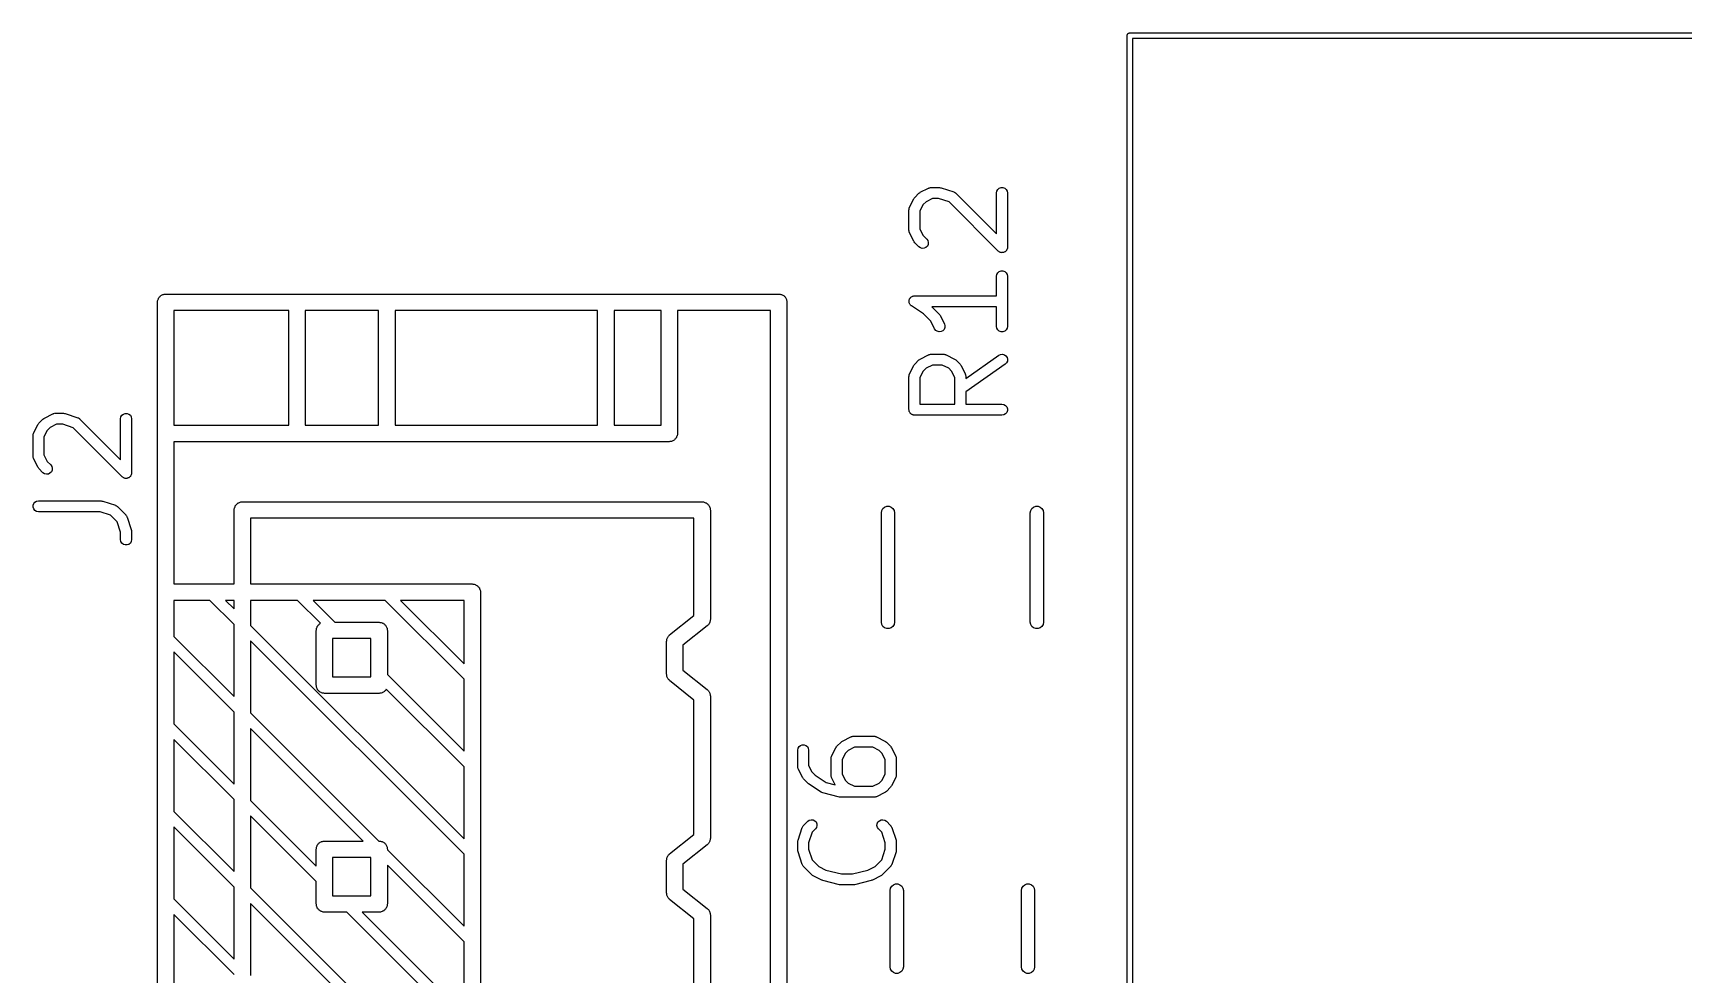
# Model space of a CAD drawing. Extents: x 101.3 to 133.5, y -168.4 to -100.4.
# Drawn here: x 101.88 to 116.96, y -130.77 to -122.17 of the extents above; entities that cross this region are included whole.
import ezdxf

# ---------------------------------------------------------------- set-up
doc = ezdxf.new("R2010")
doc.units = 0
doc.header["$MEASUREMENT"] = 0
doc.layers.add('BLACK', color=7, linetype='CONTINUOUS')

msp = doc.modelspace()

# ---------------------------------------------------------------- linework, layer by layer
at = {"layer": 'Black'}
for p, q in [((111.868, -122.187), (111.869, -122.185)), ((111.868, -122.189), (111.868, -122.187)), ((111.868, -122.191), (111.868, -122.189)), ((111.868, -136.041), (111.868, -122.191)), ((111.869, -122.185), (111.87, -122.182)), ((111.87, -122.182), (111.871, -122.181)), ((111.871, -122.178), (111.873, -122.177)), ((111.871, -122.181), (111.871, -122.178)), ((111.873, -122.177), (111.874, -122.175)), ((111.874, -122.175), (111.876, -122.174)), ((111.876, -122.174), (111.877, -122.172)), ((111.877, -122.172), (111.879, -122.171)), ((111.879, -122.171), (111.88, -122.169)), ((111.88, -122.169), (111.883, -122.169)), ((111.883, -122.169), (111.884, -122.168)), ((111.884, -122.168), (111.887, -122.167)), ((111.887, -122.167), (111.889, -122.166)), ((111.889, -122.166), (111.891, -122.166)), ((111.891, -122.166), (111.893, -122.166)), ((111.893, -122.166), (128.043, -122.166)), ((111.918, -122.216), (111.918, -136.016)), ((128.018, -122.216), (111.918, -122.216)), ((109.929, -123.669), (109.967, -123.631)), ((109.967, -123.631), (109.974, -123.627)), ((109.974, -123.627), (109.98, -123.622)), ((109.98, -123.622), (110.056, -123.584)), ((110.056, -123.584), (110.059, -123.583)), ((110.059, -123.583), (110.062, -123.581)), ((110.062, -123.581), (110.067, -123.58)), ((110.067, -123.58), (110.073, -123.579)), ((110.073, -123.579), (110.076, -123.579)), ((110.076, -123.579), (110.079, -123.578)), ((110.079, -123.578), (110.155, -123.578)), ((110.155, -123.578), (110.163, -123.58)), ((110.163, -123.58), (110.171, -123.581)), ((110.171, -123.581), (110.285, -123.619)), ((110.285, -123.619), (110.288, -123.621)), ((110.288, -123.621), (110.29, -123.621)), ((110.29, -123.621), (110.295, -123.625)), ((110.295, -123.625), (110.3, -123.627)), ((110.3, -123.627), (110.302, -123.63)), ((110.302, -123.63), (110.305, -123.631)), ((110.305, -123.631), (110.676, -124.003)), ((110.676, -123.628), (110.679, -123.611)), ((110.676, -124.003), (110.676, -123.628)), ((110.679, -123.611), (110.688, -123.596)), ((110.688, -123.596), (110.701, -123.585)), ((110.701, -123.585), (110.718, -123.579)), ((110.718, -123.579), (110.735, -123.579)), ((110.735, -123.579), (110.751, -123.585)), ((110.751, -123.585), (110.765, -123.596)), ((110.765, -123.596), (110.773, -123.611)), ((110.773, -123.611), (110.776, -123.628)), ((110.776, -123.628), (110.776, -124.124)), ((109.876, -123.781), (109.877, -123.778)), ((109.876, -123.971), (109.876, -123.781)), ((109.877, -123.775), (109.878, -123.77)), ((109.877, -123.778), (109.877, -123.775)), ((109.878, -123.77), (109.879, -123.764)), ((109.879, -123.764), (109.881, -123.761)), ((109.881, -123.761), (109.882, -123.758)), ((109.882, -123.758), (109.92, -123.682)), ((109.92, -123.682), (109.925, -123.676)), ((109.925, -123.676), (109.929, -123.669)), ((110.006, -123.734), (109.976, -123.793)), ((109.976, -123.793), (109.976, -123.96)), ((110.032, -123.708), (110.006, -123.734)), ((110.091, -123.678), (110.032, -123.708)), ((110.147, -123.678), (110.091, -123.678)), ((110.242, -123.71), (110.147, -123.678)), ((110.691, -124.159), (110.242, -123.71)), ((109.976, -123.96), (110.006, -124.018)), ((109.877, -123.974), (109.876, -123.971)), ((109.877, -123.977), (109.877, -123.974)), ((109.878, -123.983), (109.877, -123.977)), ((109.879, -123.988), (109.878, -123.983)), ((109.881, -123.991), (109.879, -123.988)), ((109.882, -123.994), (109.881, -123.991)), ((109.92, -124.07), (109.882, -123.994)), ((109.925, -124.076), (109.92, -124.07)), ((109.929, -124.083), (109.925, -124.076)), ((109.967, -124.121), (109.929, -124.083)), ((110.006, -124.018), (110.038, -124.05)), ((110.038, -124.05), (110.048, -124.064)), ((110.051, -124.099), (110.044, -124.114)), ((110.048, -124.064), (110.052, -124.081)), ((110.052, -124.081), (110.051, -124.099)), ((109.981, -124.131), (109.967, -124.121)), ((109.998, -124.135), (109.981, -124.131)), ((110.016, -124.134), (109.998, -124.135)), ((110.031, -124.127), (110.016, -124.134)), ((110.044, -124.114), (110.031, -124.127)), ((110.696, -124.163), (110.691, -124.159)), ((110.701, -124.167), (110.696, -124.163)), ((110.703, -124.168), (110.701, -124.167)), ((110.705, -124.169), (110.703, -124.168)), ((110.712, -124.171), (110.705, -124.169)), ((110.718, -124.173), (110.712, -124.171)), ((110.72, -124.173), (110.718, -124.173)), ((110.722, -124.174), (110.72, -124.173)), ((110.729, -124.173), (110.722, -124.174)), ((110.735, -124.173), (110.729, -124.173)), ((110.737, -124.172), (110.735, -124.173)), ((110.739, -124.172), (110.737, -124.172)), ((110.745, -124.169), (110.739, -124.172)), ((110.751, -124.167), (110.745, -124.169)), ((110.753, -124.166), (110.751, -124.167)), ((110.755, -124.165), (110.753, -124.166)), ((110.76, -124.16), (110.755, -124.165)), ((110.765, -124.156), (110.76, -124.16)), ((110.766, -124.154), (110.765, -124.156)), ((110.767, -124.152), (110.766, -124.154)), ((110.77, -124.146), (110.767, -124.152)), ((110.773, -124.141), (110.77, -124.146)), ((110.774, -124.139), (110.773, -124.141)), ((110.775, -124.137), (110.774, -124.139)), ((110.776, -124.124), (110.775, -124.13)), ((110.775, -124.13), (110.775, -124.137)), ((110.676, -124.39), (110.679, -124.373)), ((110.676, -124.569), (110.676, -124.39)), ((110.679, -124.373), (110.688, -124.358)), ((110.688, -124.358), (110.701, -124.347)), ((110.701, -124.347), (110.718, -124.341)), ((110.718, -124.341), (110.735, -124.341)), ((110.735, -124.341), (110.751, -124.347)), ((110.751, -124.347), (110.765, -124.358)), ((110.765, -124.358), (110.773, -124.373)), ((110.773, -124.373), (110.776, -124.39)), ((110.776, -124.39), (110.776, -124.848)), ((103.044, -124.566), (103.049, -124.562)), ((103.049, -124.562), (103.056, -124.56)), ((103.056, -124.56), (103.061, -124.557)), ((103.061, -124.557), (103.068, -124.555)), ((103.068, -124.555), (103.074, -124.553)), ((103.074, -124.553), (103.081, -124.553)), ((103.081, -124.553), (103.087, -124.552)), ((103.087, -124.552), (108.687, -124.552)), ((108.687, -124.552), (108.693, -124.553)), ((108.693, -124.553), (108.7, -124.553)), ((108.7, -124.553), (108.706, -124.555)), ((108.706, -124.555), (108.713, -124.557)), ((108.713, -124.557), (108.718, -124.56)), ((108.718, -124.56), (108.724, -124.562)), ((108.724, -124.562), (108.73, -124.566)), ((103.012, -124.627), (103.013, -124.621)), ((103.012, -137.927), (103.012, -124.627)), ((103.013, -124.614), (103.015, -124.608)), ((103.013, -124.621), (103.013, -124.614)), ((103.015, -124.608), (103.017, -124.601)), ((103.017, -124.601), (103.02, -124.596)), ((103.02, -124.596), (103.022, -124.59)), ((103.022, -124.59), (103.026, -124.584)), ((103.026, -124.584), (103.03, -124.579)), ((103.03, -124.579), (103.035, -124.575)), ((103.035, -124.575), (103.039, -124.57)), ((103.039, -124.57), (103.044, -124.566)), ((103.162, -124.702), (103.162, -125.752)), ((104.212, -124.702), (103.162, -124.702)), ((104.212, -125.752), (104.212, -124.702)), ((104.362, -124.702), (104.362, -125.752)), ((105.032, -124.702), (104.362, -124.702)), ((105.032, -125.752), (105.032, -124.702)), ((105.182, -124.702), (105.182, -125.752)), ((107.032, -124.702), (105.182, -124.702)), ((107.032, -125.752), (107.032, -124.702)), ((107.182, -124.702), (107.182, -125.752)), ((107.612, -124.702), (107.182, -124.702)), ((107.612, -125.752), (107.612, -124.702)), ((107.762, -124.702), (107.762, -125.827)), ((108.612, -124.702), (107.762, -124.702)), ((108.612, -139.052), (108.612, -124.702)), ((108.73, -124.566), (108.735, -124.57)), ((108.735, -124.57), (108.739, -124.575)), ((108.739, -124.575), (108.744, -124.579)), ((108.744, -124.579), (108.748, -124.584)), ((108.748, -124.584), (108.752, -124.59)), ((108.752, -124.59), (108.754, -124.596)), ((108.754, -124.596), (108.757, -124.601)), ((108.757, -124.601), (108.759, -124.608)), ((108.759, -124.608), (108.761, -124.614)), ((108.761, -124.614), (108.761, -124.621)), ((108.761, -124.621), (108.762, -124.627)), ((108.762, -124.627), (108.762, -139.127)), ((109.877, -124.61), (109.879, -124.605)), ((109.877, -124.613), (109.877, -124.61)), ((109.877, -124.616), (109.877, -124.613)), ((109.877, -124.622), (109.877, -124.616)), ((109.877, -124.628), (109.877, -124.622)), ((109.878, -124.63), (109.877, -124.628)), ((109.878, -124.633), (109.878, -124.63)), ((109.881, -124.638), (109.878, -124.633)), ((109.879, -124.605), (109.881, -124.599)), ((109.881, -124.599), (109.882, -124.597)), ((109.883, -124.644), (109.881, -124.638)), ((109.882, -124.597), (109.883, -124.594)), ((109.883, -124.594), (109.887, -124.589)), ((109.885, -124.646), (109.883, -124.644)), ((109.886, -124.649), (109.885, -124.646)), ((109.89, -124.653), (109.886, -124.649)), ((109.887, -124.589), (109.89, -124.584)), ((109.89, -124.584), (109.892, -124.583)), ((109.894, -124.657), (109.89, -124.653)), ((109.892, -124.583), (109.894, -124.581)), ((109.894, -124.581), (109.899, -124.578)), ((109.897, -124.659), (109.894, -124.657)), ((109.899, -124.661), (109.897, -124.659)), ((109.899, -124.578), (109.904, -124.574)), ((110.009, -124.734), (109.899, -124.661)), ((109.904, -124.574), (109.907, -124.573)), ((109.907, -124.573), (109.909, -124.572)), ((109.909, -124.572), (109.915, -124.571)), ((109.915, -124.571), (109.921, -124.569)), ((109.921, -124.569), (109.924, -124.569)), ((109.924, -124.569), (109.926, -124.569)), ((109.926, -124.569), (110.676, -124.569)), ((110.676, -124.669), (110.085, -124.669)), ((110.085, -124.669), (110.152, -124.736)), ((110.676, -124.848), (110.676, -124.669)), ((110.076, -124.801), (110.009, -124.734)), ((110.11, -124.87), (110.076, -124.801)), ((110.152, -124.736), (110.157, -124.743)), ((110.157, -124.743), (110.162, -124.749)), ((110.162, -124.749), (110.2, -124.825)), ((110.204, -124.859), (110.197, -124.875)), ((110.2, -124.825), (110.205, -124.842)), ((110.205, -124.842), (110.204, -124.859)), ((110.679, -124.865), (110.676, -124.848)), ((110.688, -124.88), (110.679, -124.865)), ((110.773, -124.865), (110.765, -124.88)), ((110.776, -124.848), (110.773, -124.865)), ((110.121, -124.884), (110.11, -124.87)), ((110.135, -124.893), (110.121, -124.884)), ((110.152, -124.897), (110.135, -124.893)), ((110.169, -124.895), (110.152, -124.897)), ((110.185, -124.888), (110.169, -124.895)), ((110.197, -124.875), (110.185, -124.888)), ((110.701, -124.891), (110.688, -124.88)), ((110.718, -124.897), (110.701, -124.891)), ((110.735, -124.897), (110.718, -124.897)), ((110.751, -124.891), (110.735, -124.897)), ((110.765, -124.88), (110.751, -124.891)), ((109.929, -125.193), (109.967, -125.155)), ((109.967, -125.155), (109.974, -125.15)), ((109.974, -125.15), (109.98, -125.146)), ((109.98, -125.146), (110.056, -125.108)), ((110.056, -125.108), (110.059, -125.107)), ((110.059, -125.107), (110.062, -125.105)), ((110.062, -125.105), (110.067, -125.104)), ((110.067, -125.104), (110.073, -125.103)), ((110.073, -125.103), (110.076, -125.103)), ((110.076, -125.103), (110.079, -125.102)), ((110.079, -125.102), (110.193, -125.102)), ((110.193, -125.102), (110.196, -125.103)), ((110.196, -125.103), (110.199, -125.103)), ((110.199, -125.103), (110.204, -125.104)), ((110.204, -125.104), (110.21, -125.105)), ((110.21, -125.105), (110.213, -125.107)), ((110.213, -125.107), (110.215, -125.108)), ((110.215, -125.108), (110.292, -125.146)), ((110.292, -125.146), (110.298, -125.15)), ((110.298, -125.15), (110.305, -125.155)), ((110.305, -125.155), (110.343, -125.193)), ((110.395, -125.323), (110.698, -125.111)), ((110.698, -125.111), (110.713, -125.104)), ((110.713, -125.104), (110.731, -125.102)), ((110.731, -125.102), (110.748, -125.107)), ((110.748, -125.107), (110.762, -125.117)), ((110.762, -125.117), (110.772, -125.131)), ((110.775, -125.165), (110.767, -125.181)), ((110.772, -125.131), (110.776, -125.148)), ((110.776, -125.148), (110.775, -125.165)), ((109.876, -125.305), (109.877, -125.302)), ((109.876, -125.609), (109.876, -125.305)), ((109.877, -125.299), (109.878, -125.293)), ((109.877, -125.302), (109.877, -125.299)), ((109.878, -125.293), (109.879, -125.288)), ((109.879, -125.288), (109.881, -125.285)), ((109.881, -125.285), (109.882, -125.282)), ((109.882, -125.282), (109.92, -125.206)), ((109.92, -125.206), (109.925, -125.2)), ((109.925, -125.2), (109.929, -125.193)), ((110.006, -125.258), (109.976, -125.316)), ((109.976, -125.316), (109.976, -125.559)), ((110.032, -125.231), (110.006, -125.258)), ((110.091, -125.202), (110.032, -125.231)), ((110.181, -125.202), (110.091, -125.202)), ((110.24, -125.231), (110.181, -125.202)), ((110.266, -125.258), (110.24, -125.231)), ((110.295, -125.316), (110.266, -125.258)), ((110.295, -125.559), (110.295, -125.316)), ((110.343, -125.193), (110.347, -125.2)), ((110.347, -125.2), (110.352, -125.206)), ((110.352, -125.206), (110.39, -125.282)), ((110.39, -125.282), (110.391, -125.285)), ((110.391, -125.285), (110.392, -125.288)), ((110.392, -125.288), (110.393, -125.293)), ((110.393, -125.293), (110.395, -125.299)), ((110.755, -125.193), (110.395, -125.445)), ((110.395, -125.299), (110.395, -125.302)), ((110.395, -125.302), (110.395, -125.305)), ((110.395, -125.305), (110.395, -125.323)), ((110.767, -125.181), (110.755, -125.193)), ((110.395, -125.445), (110.395, -125.559)), ((109.877, -125.614), (109.876, -125.609)), ((109.877, -125.618), (109.877, -125.614)), ((109.879, -125.622), (109.877, -125.618)), ((109.976, -125.559), (110.295, -125.559)), ((110.395, -125.559), (110.726, -125.559)), ((110.726, -125.559), (110.744, -125.562)), ((110.744, -125.562), (110.759, -125.571)), ((110.759, -125.571), (110.77, -125.584)), ((110.77, -125.584), (110.776, -125.601)), ((110.776, -125.618), (110.77, -125.634)), ((110.776, -125.601), (110.776, -125.618)), ((101.881, -125.822), (101.919, -125.746)), ((101.919, -125.746), (101.924, -125.74)), ((101.924, -125.74), (101.928, -125.733)), ((101.928, -125.733), (101.966, -125.695)), ((101.966, -125.695), (101.973, -125.69)), ((101.973, -125.69), (101.979, -125.686)), ((101.979, -125.686), (102.055, -125.647)), ((102.031, -125.771), (102.005, -125.798)), ((102.09, -125.742), (102.031, -125.771)), ((102.055, -125.647), (102.058, -125.647)), ((102.058, -125.647), (102.061, -125.645)), ((102.061, -125.645), (102.066, -125.644)), ((102.066, -125.644), (102.072, -125.642)), ((102.072, -125.642), (102.075, -125.643)), ((102.075, -125.643), (102.078, -125.642)), ((102.078, -125.642), (102.154, -125.642)), ((102.146, -125.742), (102.09, -125.742)), ((102.241, -125.774), (102.146, -125.742)), ((102.154, -125.642), (102.162, -125.644)), ((102.162, -125.644), (102.17, -125.645)), ((102.17, -125.645), (102.284, -125.683)), ((102.284, -125.683), (102.287, -125.684)), ((102.287, -125.684), (102.289, -125.685)), ((102.289, -125.685), (102.294, -125.688)), ((102.294, -125.688), (102.299, -125.691)), ((102.299, -125.691), (102.301, -125.693)), ((102.301, -125.693), (102.304, -125.695)), ((102.304, -125.695), (102.675, -126.067)), ((102.675, -125.692), (102.678, -125.675)), ((102.675, -126.067), (102.675, -125.692)), ((102.678, -125.675), (102.687, -125.66)), ((102.687, -125.66), (102.7, -125.649)), ((102.7, -125.649), (102.717, -125.643)), ((102.717, -125.643), (102.734, -125.643)), ((102.734, -125.643), (102.75, -125.649)), ((102.75, -125.649), (102.764, -125.66)), ((102.764, -125.66), (102.772, -125.675)), ((102.772, -125.675), (102.775, -125.692)), ((102.775, -125.692), (102.775, -126.187)), ((103.162, -125.752), (104.212, -125.752)), ((104.362, -125.752), (105.032, -125.752)), ((105.182, -125.752), (107.032, -125.752)), ((107.182, -125.752), (107.612, -125.752)), ((109.879, -125.627), (109.879, -125.622)), ((109.882, -125.63), (109.879, -125.627)), ((109.883, -125.634), (109.882, -125.63)), ((109.886, -125.638), (109.883, -125.634)), ((109.888, -125.642), (109.886, -125.638)), ((109.891, -125.644), (109.888, -125.642)), ((109.894, -125.648), (109.891, -125.644)), ((109.898, -125.65), (109.894, -125.648)), ((109.901, -125.653), (109.898, -125.65)), ((109.906, -125.654), (109.901, -125.653)), ((109.909, -125.656), (109.906, -125.654)), ((109.914, -125.657), (109.909, -125.656)), ((109.918, -125.659), (109.914, -125.657)), ((109.922, -125.659), (109.918, -125.659)), ((109.926, -125.659), (109.922, -125.659)), ((110.726, -125.659), (109.926, -125.659)), ((110.744, -125.656), (110.726, -125.659)), ((110.759, -125.648), (110.744, -125.656)), ((110.77, -125.634), (110.759, -125.648)), ((101.875, -125.845), (101.876, -125.842)), ((101.875, -126.035), (101.875, -125.845)), ((101.876, -125.839), (101.877, -125.833)), ((101.876, -125.842), (101.876, -125.839)), ((101.877, -125.833), (101.878, -125.827)), ((101.878, -125.827), (101.88, -125.825)), ((101.88, -125.825), (101.881, -125.822)), ((102.005, -125.798), (101.975, -125.856)), ((101.975, -125.856), (101.975, -126.023)), ((102.69, -126.223), (102.241, -125.774)), ((107.687, -125.902), (103.162, -125.902)), ((103.162, -125.902), (103.162, -127.202)), ((107.693, -125.901), (107.687, -125.902)), ((107.7, -125.901), (107.693, -125.901)), ((107.706, -125.899), (107.7, -125.901)), ((107.713, -125.897), (107.706, -125.899)), ((107.718, -125.894), (107.713, -125.897)), ((107.724, -125.892), (107.718, -125.894)), ((107.73, -125.888), (107.724, -125.892)), ((107.735, -125.884), (107.73, -125.888)), ((107.739, -125.879), (107.735, -125.884)), ((107.744, -125.875), (107.739, -125.879)), ((107.748, -125.87), (107.744, -125.875)), ((107.752, -125.864), (107.748, -125.87)), ((107.754, -125.858), (107.752, -125.864)), ((107.757, -125.853), (107.754, -125.858)), ((107.759, -125.846), (107.757, -125.853)), ((107.761, -125.84), (107.759, -125.846)), ((107.762, -125.827), (107.761, -125.833)), ((107.761, -125.833), (107.761, -125.84)), ((101.876, -126.038), (101.875, -126.035)), ((101.876, -126.041), (101.876, -126.038)), ((101.877, -126.046), (101.876, -126.041)), ((101.878, -126.052), (101.877, -126.046)), ((101.88, -126.055), (101.878, -126.052)), ((101.881, -126.057), (101.88, -126.055)), ((101.919, -126.134), (101.881, -126.057)), ((101.975, -126.023), (102.005, -126.082)), ((101.924, -126.14), (101.919, -126.134)), ((101.928, -126.147), (101.924, -126.14)), ((101.966, -126.185), (101.928, -126.147)), ((101.98, -126.195), (101.966, -126.185)), ((101.997, -126.199), (101.98, -126.195)), ((102.015, -126.198), (101.997, -126.199)), ((102.005, -126.082), (102.037, -126.114)), ((102.03, -126.19), (102.015, -126.198)), ((102.043, -126.178), (102.03, -126.19)), ((102.037, -126.114), (102.047, -126.128)), ((102.05, -126.162), (102.043, -126.178)), ((102.047, -126.128), (102.051, -126.145)), ((102.051, -126.145), (102.05, -126.162)), ((102.695, -126.227), (102.69, -126.223)), ((102.764, -126.22), (102.759, -126.224)), ((102.765, -126.218), (102.764, -126.22)), ((102.766, -126.216), (102.765, -126.218)), ((102.769, -126.21), (102.766, -126.216)), ((102.772, -126.205), (102.769, -126.21)), ((102.773, -126.202), (102.772, -126.205)), ((102.774, -126.2), (102.773, -126.202)), ((102.775, -126.187), (102.774, -126.194)), ((102.774, -126.194), (102.774, -126.2)), ((102.7, -126.231), (102.695, -126.227)), ((102.702, -126.231), (102.7, -126.231)), ((102.704, -126.233), (102.702, -126.231)), ((102.711, -126.234), (102.704, -126.233)), ((102.717, -126.237), (102.711, -126.234)), ((102.719, -126.237), (102.717, -126.237)), ((102.721, -126.237), (102.719, -126.237)), ((102.728, -126.237), (102.721, -126.237)), ((102.734, -126.237), (102.728, -126.237)), ((102.736, -126.236), (102.734, -126.237)), ((102.738, -126.236), (102.736, -126.236)), ((102.744, -126.233), (102.738, -126.236)), ((102.75, -126.231), (102.744, -126.233)), ((102.752, -126.229), (102.75, -126.231)), ((102.754, -126.228), (102.752, -126.229)), ((102.759, -126.224), (102.754, -126.228)), ((101.876, -126.483), (101.882, -126.467)), ((101.876, -126.501), (101.876, -126.483)), ((101.882, -126.517), (101.876, -126.501)), ((101.882, -126.467), (101.893, -126.454)), ((101.893, -126.53), (101.882, -126.517)), ((101.893, -126.454), (101.908, -126.445)), ((101.908, -126.445), (101.925, -126.442)), ((101.925, -126.442), (102.497, -126.442)), ((102.497, -126.442), (102.505, -126.444)), ((102.505, -126.444), (102.513, -126.445)), ((102.513, -126.445), (102.627, -126.483)), ((102.627, -126.483), (102.629, -126.484)), ((102.629, -126.484), (102.632, -126.485)), ((102.632, -126.485), (102.637, -126.488)), ((102.637, -126.488), (102.642, -126.491)), ((102.642, -126.491), (102.644, -126.493)), ((102.644, -126.493), (102.646, -126.495)), ((102.646, -126.495), (102.723, -126.571)), ((103.712, -126.527), (103.713, -126.521)), ((103.713, -126.514), (103.715, -126.508)), ((103.713, -126.521), (103.713, -126.514)), ((103.715, -126.508), (103.717, -126.501)), ((103.717, -126.501), (103.72, -126.496)), ((103.72, -126.496), (103.722, -126.489)), ((103.722, -126.489), (103.726, -126.484)), ((103.726, -126.484), (103.73, -126.479)), ((103.73, -126.479), (103.735, -126.475)), ((103.735, -126.475), (103.739, -126.47)), ((103.739, -126.47), (103.744, -126.466)), ((103.744, -126.466), (103.749, -126.462)), ((103.749, -126.462), (103.756, -126.46)), ((103.756, -126.46), (103.761, -126.457)), ((103.761, -126.457), (103.768, -126.455)), ((103.768, -126.455), (103.774, -126.453)), ((103.774, -126.453), (103.781, -126.453)), ((103.781, -126.453), (103.787, -126.452)), ((103.787, -126.452), (107.987, -126.452)), ((107.987, -126.452), (107.993, -126.453)), ((107.993, -126.453), (108, -126.453)), ((108, -126.453), (108.006, -126.455)), ((108.006, -126.455), (108.013, -126.457)), ((108.013, -126.457), (108.018, -126.46)), ((108.018, -126.46), (108.024, -126.462)), ((108.024, -126.462), (108.03, -126.466)), ((108.03, -126.466), (108.035, -126.47)), ((108.035, -126.47), (108.039, -126.475)), ((108.039, -126.475), (108.044, -126.479)), ((108.044, -126.479), (108.048, -126.484)), ((108.048, -126.484), (108.052, -126.489)), ((108.052, -126.489), (108.054, -126.496)), ((108.054, -126.496), (108.057, -126.501)), ((108.057, -126.501), (108.059, -126.508)), ((108.059, -126.508), (108.061, -126.514)), ((108.061, -126.514), (108.061, -126.521)), ((108.061, -126.521), (108.062, -126.527)), ((109.628, -126.53), (109.639, -126.512)), ((109.639, -126.512), (109.654, -126.499)), ((109.654, -126.499), (109.674, -126.492)), ((109.674, -126.492), (109.695, -126.492)), ((109.695, -126.492), (109.715, -126.499)), ((109.715, -126.499), (109.73, -126.512)), ((109.73, -126.512), (109.741, -126.53)), ((110.988, -126.53), (110.999, -126.512)), ((110.999, -126.512), (111.014, -126.499)), ((111.014, -126.499), (111.034, -126.492)), ((111.034, -126.492), (111.055, -126.492)), ((111.055, -126.492), (111.075, -126.499)), ((111.075, -126.499), (111.09, -126.512)), ((111.09, -126.512), (111.101, -126.53)), ((101.908, -126.539), (101.893, -126.53)), ((101.925, -126.542), (101.908, -126.539)), ((102.489, -126.542), (101.925, -126.542)), ((102.584, -126.574), (102.489, -126.542)), ((102.644, -126.633), (102.584, -126.574)), ((102.675, -126.729), (102.644, -126.633)), ((102.723, -126.571), (102.724, -126.573)), ((102.724, -126.573), (102.726, -126.575)), ((102.726, -126.575), (102.729, -126.581)), ((102.729, -126.581), (102.733, -126.585)), ((102.733, -126.585), (102.733, -126.588)), ((102.733, -126.588), (102.735, -126.591)), ((102.735, -126.591), (102.773, -126.705)), ((103.712, -127.202), (103.712, -126.527)), ((103.862, -126.602), (103.862, -127.202)), ((107.912, -126.602), (103.862, -126.602)), ((107.912, -127.491), (107.912, -126.602)), ((108.062, -126.527), (108.062, -127.527)), ((109.624, -126.551), (109.628, -126.53)), ((109.624, -127.551), (109.624, -126.551)), ((109.741, -126.53), (109.744, -126.551)), ((109.744, -126.551), (109.744, -127.551)), ((110.984, -126.551), (110.988, -126.53)), ((110.984, -127.551), (110.984, -126.551)), ((111.101, -126.53), (111.105, -126.551)), ((111.105, -126.551), (111.105, -127.551)), ((102.675, -126.797), (102.675, -126.729)), ((102.678, -126.814), (102.675, -126.797)), ((102.687, -126.829), (102.678, -126.814)), ((102.772, -126.814), (102.764, -126.829)), ((102.775, -126.797), (102.772, -126.814)), ((102.773, -126.705), (102.774, -126.713)), ((102.774, -126.713), (102.775, -126.721)), ((102.775, -126.721), (102.775, -126.797)), ((102.7, -126.84), (102.687, -126.829)), ((102.717, -126.846), (102.7, -126.84)), ((102.734, -126.846), (102.717, -126.846)), ((102.75, -126.84), (102.734, -126.846)), ((102.764, -126.829), (102.75, -126.84)), ((103.162, -127.202), (103.712, -127.202)), ((103.862, -127.202), (105.887, -127.202)), ((105.887, -127.202), (105.893, -127.203)), ((105.893, -127.203), (105.9, -127.203)), ((105.9, -127.203), (105.906, -127.205)), ((105.906, -127.205), (105.913, -127.207)), ((105.913, -127.207), (105.918, -127.21)), ((105.918, -127.21), (105.924, -127.212)), ((105.924, -127.212), (105.93, -127.216)), ((105.93, -127.216), (105.935, -127.22)), ((105.935, -127.22), (105.939, -127.225)), ((105.939, -127.225), (105.944, -127.229)), ((105.944, -127.229), (105.948, -127.234)), ((105.948, -127.234), (105.952, -127.239)), ((105.952, -127.239), (105.954, -127.246)), ((105.954, -127.246), (105.957, -127.251)), ((105.957, -127.251), (105.959, -127.258)), ((105.959, -127.258), (105.961, -127.264)), ((105.961, -127.264), (105.961, -127.271)), ((105.961, -127.271), (105.962, -127.277)), ((105.962, -127.277), (105.962, -136.477)), ((103.162, -127.352), (103.162, -127.681)), ((103.491, -127.352), (103.162, -127.352)), ((103.712, -127.573), (103.491, -127.352)), ((103.633, -127.352), (103.712, -127.431)), ((103.712, -127.352), (103.633, -127.352)), ((103.712, -127.431), (103.712, -127.352)), ((103.862, -127.352), (103.862, -127.581)), ((104.291, -127.352), (103.862, -127.352)), ((104.501, -127.562), (104.291, -127.352)), ((104.433, -127.352), (104.633, -127.552)), ((105.091, -127.352), (104.433, -127.352)), ((105.812, -128.073), (105.091, -127.352)), ((105.233, -127.352), (105.812, -127.931)), ((105.812, -127.352), (105.233, -127.352)), ((105.812, -127.931), (105.812, -127.352)), ((103.712, -128.231), (103.712, -127.573)), ((103.862, -127.581), (105.812, -129.531)), ((104.476, -127.584), (104.48, -127.579)), ((104.48, -127.579), (104.485, -127.575)), ((104.485, -127.575), (104.489, -127.57)), ((104.489, -127.57), (104.494, -127.566)), ((104.494, -127.566), (104.499, -127.562)), ((104.499, -127.562), (104.501, -127.562)), ((104.633, -127.552), (105.037, -127.552)), ((105.037, -127.552), (105.043, -127.553)), ((105.043, -127.553), (105.05, -127.553)), ((105.05, -127.553), (105.056, -127.555)), ((105.056, -127.555), (105.063, -127.557)), ((105.063, -127.557), (105.068, -127.56)), ((105.068, -127.56), (105.075, -127.562)), ((105.075, -127.562), (105.08, -127.566)), ((105.08, -127.566), (105.085, -127.57)), ((105.085, -127.57), (105.089, -127.575)), ((105.089, -127.575), (105.094, -127.579)), ((105.094, -127.579), (105.098, -127.584)), ((107.69, -127.668), (107.912, -127.491)), ((108.039, -127.58), (108.034, -127.586)), ((108.044, -127.575), (108.039, -127.58)), ((108.047, -127.57), (108.044, -127.575)), ((108.051, -127.566), (108.047, -127.57)), ((108.054, -127.559), (108.051, -127.566)), ((108.057, -127.553), (108.054, -127.559)), ((108.058, -127.547), (108.057, -127.553)), ((108.061, -127.542), (108.058, -127.547)), ((108.062, -127.527), (108.061, -127.534)), ((108.061, -127.534), (108.061, -127.542)), ((109.628, -127.572), (109.624, -127.551)), ((109.639, -127.59), (109.628, -127.572)), ((109.741, -127.572), (109.73, -127.59)), ((109.744, -127.551), (109.741, -127.572)), ((110.988, -127.572), (110.984, -127.551)), ((110.999, -127.59), (110.988, -127.572)), ((111.101, -127.572), (111.09, -127.59)), ((111.105, -127.551), (111.101, -127.572)), ((103.162, -127.681), (103.712, -128.231)), ((105.812, -129.673), (103.862, -127.723)), ((103.862, -127.723), (103.862, -128.381)), ((104.462, -127.627), (104.463, -127.621)), ((104.462, -128.127), (104.462, -127.627)), ((104.463, -127.614), (104.465, -127.608)), ((104.463, -127.621), (104.463, -127.614)), ((104.465, -127.608), (104.467, -127.601)), ((104.467, -127.601), (104.47, -127.596)), ((104.47, -127.596), (104.472, -127.59)), ((104.472, -127.59), (104.476, -127.584)), ((104.612, -127.702), (104.612, -128.052)), ((104.962, -127.702), (104.612, -127.702)), ((104.962, -128.052), (104.962, -127.702)), ((105.098, -127.584), (105.102, -127.59)), ((105.102, -127.59), (105.104, -127.596)), ((105.104, -127.596), (105.107, -127.601)), ((105.107, -127.601), (105.109, -127.608)), ((105.109, -127.608), (105.111, -127.614)), ((105.111, -127.614), (105.111, -127.621)), ((105.111, -127.621), (105.112, -127.627)), ((105.112, -127.627), (105.112, -128.031)), ((107.662, -127.727), (107.663, -127.72)), ((107.662, -128.027), (107.662, -127.727)), ((107.663, -127.712), (107.666, -127.707)), ((107.663, -127.72), (107.663, -127.712)), ((107.666, -127.707), (107.667, -127.701)), ((107.667, -127.701), (107.67, -127.695)), ((107.67, -127.695), (107.673, -127.688)), ((107.673, -127.688), (107.677, -127.684)), ((107.677, -127.684), (107.68, -127.679)), ((107.68, -127.679), (107.685, -127.674)), ((107.685, -127.674), (107.69, -127.668)), ((108.034, -127.586), (107.812, -127.763)), ((109.654, -127.603), (109.639, -127.59)), ((109.674, -127.61), (109.654, -127.603)), ((109.695, -127.61), (109.674, -127.61)), ((109.715, -127.603), (109.695, -127.61)), ((109.73, -127.59), (109.715, -127.603)), ((111.014, -127.603), (110.999, -127.59)), ((111.034, -127.61), (111.014, -127.603)), ((111.055, -127.61), (111.034, -127.61)), ((111.075, -127.603), (111.055, -127.61)), ((111.09, -127.59), (111.075, -127.603)), ((103.712, -128.373), (103.162, -127.823)), ((103.162, -127.823), (103.162, -128.481)), ((107.812, -127.763), (107.812, -127.991)), ((105.112, -128.031), (105.812, -128.731)), ((107.663, -128.034), (107.662, -128.027)), ((107.812, -127.991), (108.034, -128.168)), ((104.463, -128.133), (104.462, -128.127)), ((104.463, -128.14), (104.463, -128.133)), ((104.465, -128.146), (104.463, -128.14)), ((104.467, -128.153), (104.465, -128.146)), ((104.47, -128.158), (104.467, -128.153)), ((104.472, -128.165), (104.47, -128.158)), ((104.476, -128.17), (104.472, -128.165)), ((104.48, -128.175), (104.476, -128.17)), ((104.485, -128.179), (104.48, -128.175)), ((104.489, -128.184), (104.485, -128.179)), ((104.494, -128.188), (104.489, -128.184)), ((104.612, -128.052), (104.962, -128.052)), ((105.085, -128.184), (105.08, -128.188)), ((105.089, -128.179), (105.085, -128.184)), ((105.094, -128.175), (105.089, -128.179)), ((105.098, -128.17), (105.094, -128.175)), ((105.102, -128.165), (105.098, -128.17)), ((105.812, -128.873), (105.102, -128.163)), ((105.102, -128.163), (105.102, -128.165)), ((105.812, -128.731), (105.812, -128.073)), ((107.663, -128.042), (107.663, -128.034)), ((107.666, -128.047), (107.663, -128.042)), ((107.667, -128.053), (107.666, -128.047)), ((107.67, -128.059), (107.667, -128.053)), ((107.673, -128.066), (107.67, -128.059)), ((107.677, -128.07), (107.673, -128.066)), ((107.68, -128.075), (107.677, -128.07)), ((107.685, -128.08), (107.68, -128.075)), ((107.69, -128.086), (107.685, -128.08)), ((107.912, -128.263), (107.69, -128.086)), ((108.034, -128.168), (108.039, -128.174)), ((108.039, -128.174), (108.044, -128.179)), ((108.044, -128.179), (108.047, -128.184)), ((108.047, -128.184), (108.051, -128.188)), ((104.499, -128.192), (104.494, -128.188)), ((104.506, -128.194), (104.499, -128.192)), ((104.511, -128.197), (104.506, -128.194)), ((104.518, -128.199), (104.511, -128.197)), ((104.524, -128.201), (104.518, -128.199)), ((104.531, -128.201), (104.524, -128.201)), ((104.537, -128.202), (104.531, -128.201)), ((105.037, -128.202), (104.537, -128.202)), ((105.043, -128.201), (105.037, -128.202)), ((105.05, -128.201), (105.043, -128.201)), ((105.056, -128.199), (105.05, -128.201)), ((105.063, -128.197), (105.056, -128.199)), ((105.068, -128.194), (105.063, -128.197)), ((105.075, -128.192), (105.068, -128.194)), ((105.08, -128.188), (105.075, -128.192)), ((107.912, -129.491), (107.912, -128.263)), ((108.051, -128.188), (108.054, -128.195)), ((108.054, -128.195), (108.057, -128.201)), ((108.057, -128.201), (108.058, -128.207)), ((108.058, -128.207), (108.061, -128.212)), ((108.061, -128.212), (108.061, -128.22)), ((108.061, -128.22), (108.062, -128.227)), ((108.062, -128.227), (108.062, -129.527)), ((103.162, -128.481), (103.712, -129.031)), ((103.712, -129.031), (103.712, -128.373)), ((103.862, -128.381), (105.033, -129.552)), ((103.712, -129.173), (103.162, -128.623)), ((103.162, -128.623), (103.162, -129.281)), ((104.891, -129.552), (103.862, -128.523)), ((103.862, -128.523), (103.862, -129.181)), ((109.269, -128.638), (109.345, -128.6)), ((109.345, -128.6), (109.348, -128.599)), ((109.348, -128.599), (109.35, -128.598)), ((109.35, -128.598), (109.356, -128.597)), ((109.356, -128.597), (109.362, -128.595)), ((109.362, -128.595), (109.365, -128.595)), ((109.365, -128.595), (109.368, -128.595)), ((109.368, -128.595), (109.558, -128.595)), ((109.558, -128.595), (109.561, -128.595)), ((109.561, -128.595), (109.564, -128.595)), ((109.564, -128.595), (109.569, -128.597)), ((109.569, -128.597), (109.575, -128.598)), ((109.575, -128.598), (109.578, -128.599)), ((109.578, -128.599), (109.58, -128.6)), ((109.58, -128.6), (109.657, -128.638)), ((108.86, -128.721), (108.863, -128.704)), ((108.86, -128.874), (108.86, -128.721)), ((108.863, -128.704), (108.872, -128.689)), ((108.872, -128.689), (108.885, -128.678)), ((108.885, -128.678), (108.902, -128.672)), ((108.902, -128.672), (108.919, -128.672)), ((108.919, -128.672), (108.935, -128.678)), ((108.935, -128.678), (108.949, -128.689)), ((108.949, -128.689), (108.957, -128.704)), ((108.957, -128.704), (108.96, -128.721)), ((108.96, -128.721), (108.96, -128.862)), ((109.165, -128.792), (109.167, -128.786)), ((109.167, -128.786), (109.168, -128.78)), ((109.168, -128.78), (109.17, -128.778)), ((109.17, -128.775), (109.209, -128.699)), ((109.17, -128.778), (109.17, -128.775)), ((109.209, -128.699), (109.213, -128.692)), ((109.213, -128.692), (109.218, -128.686)), ((109.218, -128.686), (109.256, -128.648)), ((109.256, -128.648), (109.263, -128.643)), ((109.263, -128.643), (109.269, -128.638)), ((109.294, -128.751), (109.265, -128.809)), ((109.321, -128.724), (109.294, -128.751)), ((109.379, -128.695), (109.321, -128.724)), ((109.546, -128.695), (109.379, -128.695)), ((109.605, -128.724), (109.546, -128.695)), ((109.631, -128.751), (109.605, -128.724)), ((109.66, -128.809), (109.631, -128.751)), ((109.657, -128.638), (109.663, -128.643)), ((109.663, -128.643), (109.67, -128.648)), ((109.67, -128.648), (109.708, -128.686)), ((109.708, -128.686), (109.712, -128.692)), ((109.712, -128.692), (109.717, -128.699)), ((109.717, -128.699), (109.755, -128.775)), ((109.755, -128.775), (109.756, -128.778)), ((109.756, -128.778), (109.757, -128.78)), ((109.757, -128.78), (109.758, -128.786)), ((109.758, -128.786), (109.76, -128.792)), ((105.812, -129.531), (105.812, -128.873)), ((108.861, -128.876), (108.86, -128.874)), ((108.861, -128.879), (108.861, -128.876)), ((108.862, -128.885), (108.861, -128.879)), ((108.863, -128.891), (108.862, -128.885)), ((108.865, -128.893), (108.863, -128.891)), ((108.866, -128.896), (108.865, -128.893)), ((108.904, -128.972), (108.866, -128.896)), ((108.96, -128.862), (108.99, -128.92)), ((108.99, -128.92), (109.018, -128.949)), ((109.166, -128.794), (109.165, -128.792)), ((109.165, -128.797), (109.166, -128.794)), ((109.165, -128.95), (109.165, -128.797)), ((109.265, -128.809), (109.265, -128.938)), ((109.265, -128.938), (109.294, -128.996)), ((109.631, -128.996), (109.66, -128.938)), ((109.66, -128.938), (109.66, -128.809)), ((109.76, -128.792), (109.76, -128.794)), ((109.76, -128.794), (109.76, -128.797)), ((109.76, -128.797), (109.76, -128.95)), ((108.909, -128.978), (108.904, -128.972)), ((108.913, -128.985), (108.909, -128.978)), ((108.951, -129.023), (108.913, -128.985)), ((108.955, -129.026), (108.951, -129.023)), ((108.959, -129.029), (108.955, -129.026)), ((109.073, -129.106), (108.959, -129.029)), ((109.018, -128.949), (109.121, -129.018)), ((109.121, -129.018), (109.203, -129.038)), ((109.166, -128.953), (109.165, -128.95)), ((109.165, -128.955), (109.166, -128.953)), ((109.167, -128.961), (109.165, -128.955)), ((109.168, -128.967), (109.167, -128.961)), ((109.17, -128.969), (109.168, -128.967)), ((109.17, -128.972), (109.17, -128.969)), ((109.203, -129.038), (109.17, -128.972)), ((109.294, -128.996), (109.321, -129.023)), ((109.321, -129.023), (109.379, -129.052)), ((109.379, -129.052), (109.546, -129.052)), ((109.546, -129.052), (109.605, -129.023)), ((109.605, -129.023), (109.631, -128.996)), ((109.708, -129.061), (109.67, -129.099)), ((109.712, -129.055), (109.708, -129.061)), ((109.717, -129.048), (109.712, -129.055)), ((109.755, -128.972), (109.717, -129.048)), ((109.756, -128.969), (109.755, -128.972)), ((109.757, -128.967), (109.756, -128.969)), ((109.758, -128.961), (109.757, -128.967)), ((109.76, -128.955), (109.758, -128.961)), ((109.76, -128.95), (109.76, -128.953)), ((109.76, -128.953), (109.76, -128.955)), ((103.712, -129.831), (103.712, -129.173)), ((103.862, -129.181), (104.462, -129.781)), ((109.081, -129.109), (109.073, -129.106)), ((109.089, -129.112), (109.081, -129.109)), ((109.241, -129.151), (109.089, -129.112)), ((109.247, -129.151), (109.241, -129.151)), ((109.253, -129.152), (109.247, -129.151)), ((109.558, -129.152), (109.253, -129.152)), ((109.561, -129.152), (109.558, -129.152)), ((109.564, -129.152), (109.561, -129.152)), ((109.569, -129.15), (109.564, -129.152)), ((109.575, -129.149), (109.569, -129.15)), ((109.578, -129.148), (109.575, -129.149)), ((109.58, -129.147), (109.578, -129.148)), ((109.657, -129.109), (109.58, -129.147)), ((109.663, -129.104), (109.657, -129.109)), ((109.67, -129.099), (109.663, -129.104)), ((103.162, -129.281), (103.712, -129.831)), ((104.462, -129.923), (103.862, -129.323)), ((103.862, -129.323), (103.862, -129.981)), ((108.913, -129.41), (108.951, -129.371)), ((108.951, -129.371), (108.965, -129.362)), ((108.965, -129.362), (108.982, -129.357)), ((108.982, -129.357), (109, -129.359)), ((109, -129.359), (109.015, -129.366)), ((109.015, -129.366), (109.028, -129.378)), ((109.028, -129.378), (109.035, -129.394)), ((109.586, -129.394), (109.593, -129.378)), ((109.593, -129.378), (109.606, -129.366)), ((109.606, -129.366), (109.621, -129.359)), ((109.621, -129.359), (109.639, -129.357)), ((109.639, -129.357), (109.655, -129.362)), ((109.655, -129.362), (109.67, -129.371)), ((109.67, -129.371), (109.708, -129.41)), ((103.712, -129.973), (103.162, -129.423)), ((103.162, -129.423), (103.162, -130.081)), ((107.69, -129.668), (107.912, -129.491)), ((108.062, -129.527), (108.061, -129.534)), ((108.061, -129.534), (108.061, -129.542)), ((108.863, -129.543), (108.901, -129.429)), ((108.901, -129.429), (108.902, -129.427)), ((108.902, -129.427), (108.903, -129.424)), ((108.903, -129.424), (108.907, -129.419)), ((108.907, -129.419), (108.909, -129.414)), ((108.909, -129.414), (108.911, -129.412)), ((108.911, -129.412), (108.913, -129.41)), ((108.992, -129.472), (108.96, -129.567)), ((109.022, -129.442), (108.992, -129.472)), ((109.032, -129.428), (109.022, -129.442)), ((109.036, -129.411), (109.032, -129.428)), ((109.035, -129.394), (109.036, -129.411)), ((109.584, -129.411), (109.586, -129.394)), ((109.589, -129.428), (109.584, -129.411)), ((109.599, -129.442), (109.589, -129.428)), ((109.629, -129.472), (109.599, -129.442)), ((109.66, -129.567), (109.629, -129.472)), ((109.708, -129.41), (109.709, -129.412)), ((109.709, -129.412), (109.711, -129.414)), ((109.711, -129.414), (109.714, -129.419)), ((109.714, -129.419), (109.718, -129.424)), ((109.718, -129.424), (109.718, -129.427)), ((109.718, -129.427), (109.72, -129.429)), ((109.72, -129.429), (109.758, -129.543)), ((104.462, -129.627), (104.463, -129.621)), ((104.462, -129.781), (104.462, -129.627)), ((104.463, -129.614), (104.465, -129.608)), ((104.463, -129.621), (104.463, -129.614)), ((104.465, -129.608), (104.467, -129.601)), ((104.467, -129.601), (104.47, -129.596)), ((104.47, -129.596), (104.472, -129.589)), ((104.472, -129.589), (104.476, -129.584)), ((104.476, -129.584), (104.48, -129.579)), ((104.48, -129.579), (104.485, -129.575)), ((104.485, -129.575), (104.489, -129.57)), ((104.489, -129.57), (104.494, -129.566)), ((104.494, -129.566), (104.499, -129.562)), ((104.499, -129.562), (104.506, -129.56)), ((104.506, -129.56), (104.511, -129.557)), ((104.511, -129.557), (104.518, -129.555)), ((104.518, -129.555), (104.524, -129.553)), ((104.524, -129.553), (104.531, -129.553)), ((104.531, -129.553), (104.537, -129.552)), ((104.537, -129.552), (104.891, -129.552)), ((105.033, -129.552), (105.037, -129.552)), ((105.037, -129.552), (105.043, -129.553)), ((105.043, -129.553), (105.05, -129.553)), ((105.05, -129.553), (105.056, -129.555)), ((105.056, -129.555), (105.063, -129.557)), ((105.063, -129.557), (105.068, -129.56)), ((105.068, -129.56), (105.075, -129.562)), ((105.075, -129.562), (105.08, -129.566)), ((105.08, -129.566), (105.085, -129.57)), ((105.085, -129.57), (105.089, -129.575)), ((105.089, -129.575), (105.094, -129.579)), ((105.094, -129.579), (105.098, -129.584)), ((105.098, -129.584), (105.102, -129.589)), ((105.102, -129.589), (105.104, -129.596)), ((105.104, -129.596), (105.107, -129.601)), ((105.107, -129.601), (105.109, -129.608)), ((105.109, -129.608), (105.111, -129.614)), ((105.111, -129.614), (105.111, -129.621)), ((105.111, -129.621), (105.112, -129.627)), ((105.112, -129.627), (105.112, -129.631)), ((105.112, -129.631), (105.812, -130.331)), ((105.812, -130.331), (105.812, -129.673)), ((107.67, -129.695), (107.673, -129.688)), ((107.673, -129.688), (107.677, -129.684)), ((107.677, -129.684), (107.68, -129.679)), ((107.68, -129.679), (107.685, -129.674)), ((107.685, -129.674), (107.69, -129.668)), ((108.034, -129.586), (107.812, -129.763)), ((108.039, -129.58), (108.034, -129.586)), ((108.044, -129.575), (108.039, -129.58)), ((108.047, -129.57), (108.044, -129.575)), ((108.051, -129.566), (108.047, -129.57)), ((108.054, -129.559), (108.051, -129.566)), ((108.057, -129.553), (108.054, -129.559)), ((108.058, -129.547), (108.057, -129.553)), ((108.061, -129.542), (108.058, -129.547)), ((108.86, -129.559), (108.862, -129.551)), ((108.86, -129.635), (108.86, -129.559)), ((108.862, -129.643), (108.86, -129.635)), ((108.862, -129.551), (108.863, -129.543)), ((108.863, -129.651), (108.862, -129.643)), ((108.901, -129.766), (108.863, -129.651)), ((108.96, -129.567), (108.96, -129.627)), ((108.96, -129.627), (108.992, -129.723)), ((109.629, -129.723), (109.66, -129.627)), ((109.66, -129.627), (109.66, -129.567)), ((109.758, -129.651), (109.72, -129.766)), ((109.758, -129.543), (109.759, -129.551)), ((109.759, -129.643), (109.758, -129.651)), ((109.759, -129.551), (109.76, -129.559)), ((109.76, -129.635), (109.759, -129.643)), ((109.76, -129.559), (109.76, -129.635)), ((104.612, -129.702), (104.612, -130.052)), ((104.962, -129.702), (104.612, -129.702)), ((104.962, -130.052), (104.962, -129.702)), ((105.812, -130.473), (105.112, -129.773)), ((105.112, -129.773), (105.112, -130.127)), ((107.662, -129.727), (107.663, -129.72)), ((107.662, -130.027), (107.662, -129.727)), ((107.663, -129.712), (107.666, -129.707)), ((107.663, -129.72), (107.663, -129.712)), ((107.666, -129.707), (107.667, -129.701)), ((107.667, -129.701), (107.67, -129.695)), ((107.812, -129.763), (107.812, -129.991)), ((108.902, -129.768), (108.901, -129.766)), ((108.903, -129.771), (108.902, -129.768)), ((108.907, -129.776), (108.903, -129.771)), ((108.909, -129.781), (108.907, -129.776)), ((108.911, -129.783), (108.909, -129.781)), ((108.913, -129.785), (108.911, -129.783)), ((108.989, -129.861), (108.913, -129.785)), ((108.992, -129.723), (109.054, -129.785)), ((109.054, -129.785), (109.118, -129.817)), ((109.118, -129.817), (109.259, -129.852)), ((109.361, -129.852), (109.502, -129.817)), ((109.502, -129.817), (109.567, -129.785)), ((109.567, -129.785), (109.629, -129.723)), ((109.708, -129.785), (109.631, -129.861)), ((109.709, -129.783), (109.708, -129.785)), ((109.711, -129.781), (109.709, -129.783)), ((109.714, -129.776), (109.711, -129.781)), ((109.718, -129.771), (109.714, -129.776)), ((109.72, -129.766), (109.718, -129.768)), ((109.718, -129.768), (109.718, -129.771)), ((103.712, -130.631), (103.712, -129.973)), ((103.862, -129.981), (105.812, -131.931)), ((104.462, -130.127), (104.462, -129.923)), ((107.812, -129.991), (108.034, -130.168)), ((108.996, -129.866), (108.989, -129.861)), ((109.002, -129.871), (108.996, -129.866)), ((109.079, -129.909), (109.002, -129.871)), ((109.084, -129.91), (109.079, -129.909)), ((109.089, -129.912), (109.084, -129.91)), ((109.241, -129.951), (109.089, -129.912)), ((109.247, -129.951), (109.241, -129.951)), ((109.253, -129.952), (109.247, -129.951)), ((109.368, -129.952), (109.253, -129.952)), ((109.259, -129.852), (109.361, -129.852)), ((109.374, -129.951), (109.368, -129.952)), ((109.38, -129.951), (109.374, -129.951)), ((109.532, -129.912), (109.38, -129.951)), ((109.537, -129.91), (109.532, -129.912)), ((109.542, -129.909), (109.537, -129.91)), ((109.618, -129.871), (109.542, -129.909)), ((109.625, -129.866), (109.618, -129.871)), ((109.631, -129.861), (109.625, -129.866)), ((109.704, -130.003), (109.708, -129.982)), ((109.708, -129.982), (109.719, -129.964)), ((109.719, -129.964), (109.734, -129.951)), ((109.734, -129.951), (109.754, -129.944)), ((109.754, -129.944), (109.775, -129.944)), ((109.775, -129.944), (109.794, -129.951)), ((109.794, -129.951), (109.81, -129.964)), ((109.81, -129.964), (109.821, -129.982)), ((109.821, -129.982), (109.825, -130.003)), ((110.904, -130.003), (110.908, -129.982)), ((110.908, -129.982), (110.919, -129.964)), ((110.919, -129.964), (110.934, -129.951)), ((110.934, -129.951), (110.954, -129.944)), ((110.954, -129.944), (110.975, -129.944)), ((110.975, -129.944), (110.994, -129.951)), ((110.994, -129.951), (111.01, -129.964)), ((111.01, -129.964), (111.021, -129.982)), ((111.021, -129.982), (111.024, -130.003)), ((103.162, -130.081), (103.712, -130.631)), ((105.812, -132.073), (103.862, -130.123)), ((103.862, -130.123), (103.862, -130.781)), ((104.463, -130.133), (104.462, -130.127)), ((104.463, -130.14), (104.463, -130.133)), ((104.465, -130.146), (104.463, -130.14)), ((104.612, -130.052), (104.962, -130.052)), ((105.111, -130.14), (105.109, -130.146)), ((105.112, -130.127), (105.111, -130.133)), ((105.111, -130.133), (105.111, -130.14)), ((107.663, -130.034), (107.662, -130.027)), ((107.663, -130.042), (107.663, -130.034)), ((107.666, -130.047), (107.663, -130.042)), ((107.667, -130.053), (107.666, -130.047)), ((107.67, -130.059), (107.667, -130.053)), ((107.673, -130.066), (107.67, -130.059)), ((107.677, -130.07), (107.673, -130.066)), ((107.68, -130.075), (107.677, -130.07)), ((107.685, -130.08), (107.68, -130.075)), ((107.69, -130.086), (107.685, -130.08)), ((107.912, -130.263), (107.69, -130.086)), ((109.704, -130.703), (109.704, -130.003)), ((109.825, -130.003), (109.825, -130.703)), ((110.904, -130.703), (110.904, -130.003)), ((111.024, -130.003), (111.024, -130.703)), ((103.712, -130.773), (103.162, -130.223)), ((103.162, -130.223), (103.162, -130.881)), ((104.467, -130.153), (104.465, -130.146)), ((104.47, -130.158), (104.467, -130.153)), ((104.472, -130.165), (104.47, -130.158)), ((104.476, -130.17), (104.472, -130.165)), ((104.48, -130.175), (104.476, -130.17)), ((104.485, -130.179), (104.48, -130.175)), ((104.489, -130.184), (104.485, -130.179)), ((104.494, -130.188), (104.489, -130.184)), ((104.499, -130.192), (104.494, -130.188)), ((104.506, -130.194), (104.499, -130.192)), ((104.511, -130.197), (104.506, -130.194)), ((104.518, -130.199), (104.511, -130.197)), ((104.524, -130.201), (104.518, -130.199)), ((104.531, -130.201), (104.524, -130.201)), ((104.537, -130.202), (104.531, -130.201)), ((104.741, -130.202), (104.537, -130.202)), ((105.812, -131.273), (104.741, -130.202)), ((105.037, -130.202), (104.883, -130.202)), ((104.883, -130.202), (105.812, -131.131)), ((105.043, -130.201), (105.037, -130.202)), ((105.05, -130.201), (105.043, -130.201)), ((105.056, -130.199), (105.05, -130.201)), ((105.063, -130.197), (105.056, -130.199)), ((105.068, -130.194), (105.063, -130.197)), ((105.075, -130.192), (105.068, -130.194)), ((105.08, -130.188), (105.075, -130.192)), ((105.085, -130.184), (105.08, -130.188)), ((105.089, -130.179), (105.085, -130.184)), ((105.094, -130.175), (105.089, -130.179)), ((105.098, -130.17), (105.094, -130.175)), ((105.102, -130.165), (105.098, -130.17)), ((105.104, -130.158), (105.102, -130.165)), ((105.107, -130.153), (105.104, -130.158)), ((105.109, -130.146), (105.107, -130.153)), ((107.912, -131.491), (107.912, -130.263)), ((108.034, -130.168), (108.039, -130.174)), ((108.039, -130.174), (108.044, -130.179)), ((108.044, -130.179), (108.047, -130.184)), ((108.047, -130.184), (108.051, -130.188)), ((108.051, -130.188), (108.054, -130.195)), ((108.054, -130.195), (108.057, -130.201)), ((108.057, -130.201), (108.058, -130.207)), ((108.058, -130.207), (108.061, -130.212)), ((108.061, -130.212), (108.061, -130.22)), ((108.061, -130.22), (108.062, -130.227)), ((108.062, -130.227), (108.062, -131.527)), ((105.812, -131.131), (105.812, -130.473)), ((109.708, -130.724), (109.704, -130.703)), ((109.719, -130.742), (109.708, -130.724)), ((109.734, -130.755), (109.719, -130.742)), ((109.81, -130.742), (109.794, -130.755)), ((109.821, -130.724), (109.81, -130.742)), ((109.825, -130.703), (109.821, -130.724)), ((110.908, -130.724), (110.904, -130.703)), ((110.919, -130.742), (110.908, -130.724)), ((110.934, -130.755), (110.919, -130.742)), ((111.01, -130.742), (110.994, -130.755)), ((111.021, -130.724), (111.01, -130.742)), ((111.024, -130.703), (111.021, -130.724)), ((109.754, -130.762), (109.734, -130.755)), ((109.775, -130.762), (109.754, -130.762)), ((109.794, -130.755), (109.775, -130.762)), ((110.954, -130.762), (110.934, -130.755)), ((110.975, -130.762), (110.954, -130.762)), ((110.994, -130.755), (110.975, -130.762))]:
    msp.add_line(p, q, dxfattribs=at)

doc.saveas('drawing.dxf')
